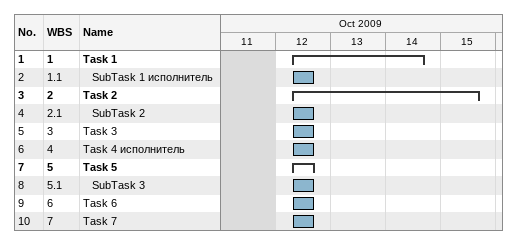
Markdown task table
| ID | WBS | Task | Start | Finish |
|---|---|---|---|---|
| 1 | 1 | **Task 1** | 2009-10-12 | 2009-10-14 |
| 2 | 1.1 | SubTask 1 исполнитель | 2009-10-12 | 2009-10-12 |
| 3 | 2 | **Task 2** | 2009-10-12 | 2009-10-15 |
| 4 | 2.1 | SubTask 2 | 2009-10-12 | 2009-10-12 |
| 5 | 3 | Task 3 | 2009-10-12 | 2009-10-12 |
| 6 | 4 | Task 4 исполнитель | 2009-10-12 | 2009-10-12 |
| 7 | 5 | **Task 5** | 2009-10-12 | 2009-10-12 |
| 8 | 5.1 | SubTask 3 | 2009-10-12 | 2009-10-12 |
| 9 | 6 | Task 6 | 2009-10-12 | 2009-10-12 |
| 10 | 7 | Task 7 | 2009-10-12 | 2009-10-12 |
